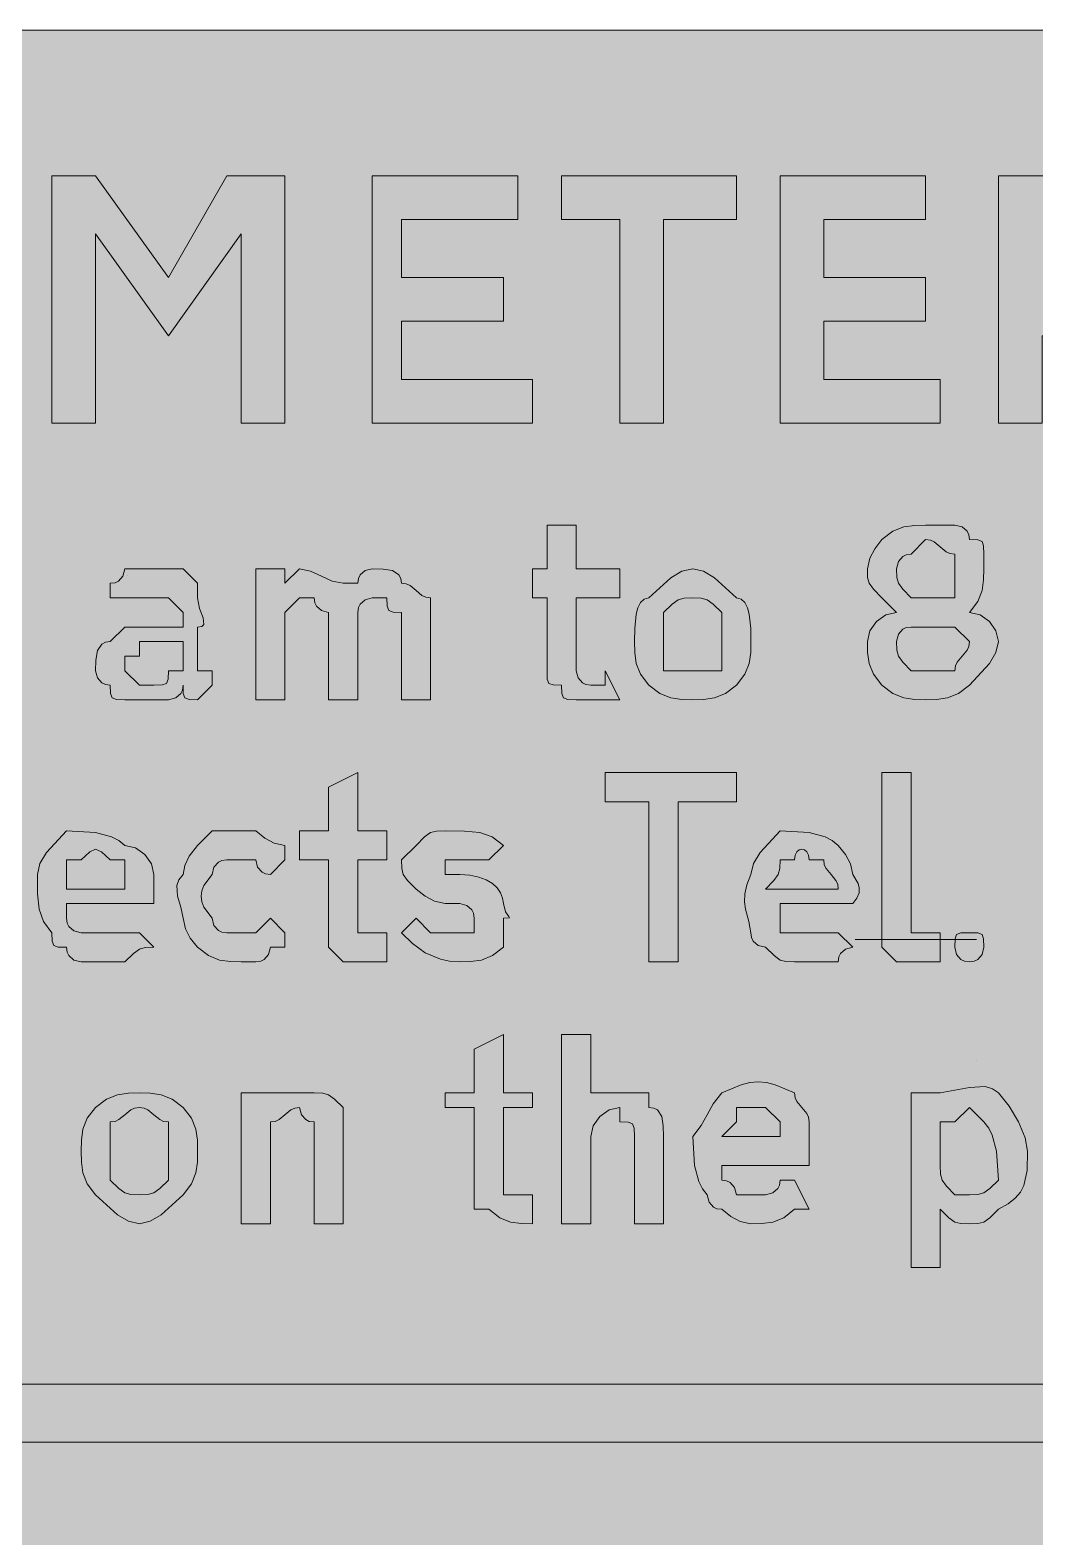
# Model space of a CAD drawing. Header units: metres. Extents: x 10 to 558, y 11 to 259.
# Drawn here: x 284 to 366.8, y 134.8 to 259 of the extents above; entities that cross this region are included whole.
import ezdxf

# ---------------------------------------------------------------- set-up
doc = ezdxf.new("R2010")
doc.units = ezdxf.units.M
for name, color, linetype, true_color in [('FILL_FIREBRICK_C36B00', 7, 'Continuous', 0xc36b00), ('FILL_WHITE_FFFFFF', 7, 'Continuous', 0xffffff), ('STROKE_WHITE_FFFFFF', 7, 'Continuous', 0xffffff)]:
    doc.layers.add(name, color=color, linetype=linetype, true_color=true_color)

msp = doc.modelspace()

# ---------------------------------------------------------------- hatches: boundary and pattern name
at = {"layer": 'FILL_FIREBRICK_C36B00', "true_color": 0xc36b00}
h = msp.add_hatch(color=7, dxfattribs=at)
h.dxf.hatch_style = 1
h.paths.add_polyline_path([(551.8, 258.91), (552.54, 258.75), (553.8, 258.21), (554.83, 257.44), (555.75, 256.56), (556.54, 256.06), (557.14, 255.47), (557.56, 254.83), (557.85, 254.16), (558.11, 252.85), (558.15, 251.76), (558.15, 17.76), (558.15, 15.36), (557.44, 14.48), (556.95, 13.71), (556.46, 13.17), (556.15, 13.01), (555.75, 12.96), (555.3, 12.17), (554.83, 11.57), (554.34, 11.15), (553.8, 10.86), (552.54, 10.6), (550.95, 10.56), (16.95, 10.56), (13.35, 10.56), (13.3, 10.96), (13.14, 11.27), (12.6, 11.76), (11.83, 12.25), (10.95, 12.96), (10.26, 13.88), (9.9, 14.91), (9.77, 16.17), (9.75, 17.76), (9.75, 251.76), (9.75, 254.16), (9.8, 254.56), (9.94, 254.87), (10.35, 255.36), (10.76, 255.85), (10.9, 256.16), (10.95, 256.56), (11.83, 256.75), (12.6, 257.16), (13.35, 257.76), (14.25, 257.95), (15.15, 258.36), (16.05, 258.77), (16.95, 258.96), (550.95, 258.96), (551.8, 258.91)])
at = {"layer": 'FILL_WHITE_FFFFFF', "true_color": 0xffffff}
h = msp.add_hatch(color=7, dxfattribs=at)
h.dxf.hatch_style = 1
h.paths.add_polyline_path([(285.75, 246.96), (289.35, 246.96), (295.35, 238.56), (300.15, 246.96), (304.95, 246.96), (304.95, 226.56), (301.35, 226.56), (301.35, 242.16), (295.35, 233.76), (289.35, 242.16), (289.35, 226.56), (285.75, 226.56), (285.75, 246.96)])
h = msp.add_hatch(color=7, dxfattribs=at)
h.dxf.hatch_style = 1
h.paths.add_polyline_path([(312.15, 246.96), (324.15, 246.96), (324.15, 243.36), (314.55, 243.36), (314.55, 238.56), (322.95, 238.56), (322.95, 234.96), (314.55, 234.96), (314.55, 230.16), (325.35, 230.16), (325.35, 226.56), (312.15, 226.56), (312.15, 246.96)])
h = msp.add_hatch(color=7, dxfattribs=at)
h.dxf.hatch_style = 1
h.paths.add_polyline_path([(342.15, 243.36), (336.15, 243.36), (336.15, 226.56), (332.55, 226.56), (332.55, 243.36), (327.75, 243.36), (327.75, 246.96), (342.15, 246.96), (342.15, 243.36)])
h = msp.add_hatch(color=7, dxfattribs=at)
h.dxf.hatch_style = 1
h.paths.add_polyline_path([(345.75, 246.96), (357.75, 246.96), (357.75, 243.36), (349.35, 243.36), (349.35, 238.56), (357.75, 238.56), (357.75, 234.96), (349.35, 234.96), (349.35, 230.16), (358.95, 230.16), (358.95, 226.56), (345.75, 226.56), (345.75, 246.96)])
h = msp.add_hatch(color=7, dxfattribs=at)
h.dxf.hatch_style = 1
h.paths.add_polyline_path([(373.35, 246.96), (374.25, 246.85), (375.11, 246.53), (375.92, 246.01), (376.65, 245.31), (377.26, 244.44), (377.74, 243.42), (378.04, 242.25), (378.15, 240.96), (378.09, 240.01), (377.92, 239.01), (377.64, 238.01), (377.25, 237.06), (376.74, 236.23), (376.12, 235.56), (375.39, 235.12), (374.55, 234.96), (378.15, 226.56), (374.55, 226.56), (370.95, 233.76), (367.35, 233.76), (367.35, 226.56), (363.75, 226.56), (363.75, 246.96), (373.35, 246.96)])
h.paths.add_polyline_path([(372.9, 237.51), (373.67, 237.87), (374.55, 238.56), (374.55, 239.76), (374.55, 242.16), (373.67, 242.85), (372.9, 243.21), (372.15, 243.36), (367.35, 243.36), (367.35, 237.36), (372.15, 237.36), (372.9, 237.51)], flags=16)
h = msp.add_hatch(color=7, dxfattribs=at)
h.dxf.hatch_style = 1
h.paths.add_polyline_path([(329.1, 205.56), (329.46, 205.15), (329.75, 205.01), (330.15, 204.96), (331.35, 204.96), (331.35, 206.16), (332.55, 203.76), (328.95, 203.76), (328.26, 203.78), (327.9, 203.91), (327.77, 204.27), (327.75, 204.96), (327.06, 204.98), (326.7, 205.11), (326.57, 205.47), (326.55, 206.16), (326.55, 212.16), (325.35, 212.16), (325.35, 214.56), (326.55, 214.56), (326.55, 218.16), (328.95, 218.16), (328.95, 214.56), (332.55, 214.56), (332.55, 212.16), (328.95, 212.16), (328.95, 206.16), (329.1, 205.56)])
h = msp.add_hatch(color=7, dxfattribs=at)
h.dxf.hatch_style = 1
h.paths.add_polyline_path([(363.54, 209.44), (363.75, 208.56), (363.54, 207.66), (363, 206.76), (361.35, 204.96), (360.45, 204.27), (359.55, 203.91), (358.65, 203.78), (357.75, 203.76), (356.85, 203.78), (355.95, 203.91), (355.05, 204.27), (354.15, 204.96), (353.46, 205.86), (353.1, 206.76), (352.97, 207.66), (352.95, 208.56), (353.16, 209.44), (353.7, 210.21), (354.47, 210.75), (355.35, 210.96), (354.15, 212.16), (353.46, 212.87), (353.1, 213.36), (352.97, 213.85), (352.95, 214.56), (353.14, 215.44), (353.55, 216.21), (354.15, 216.96), (355.05, 217.65), (355.95, 218.01), (356.85, 218.14), (357.75, 218.16), (360.15, 218.16), (360.75, 218.01), (361.16, 217.65), (361.3, 217.36), (361.35, 216.96), (362.04, 216.94), (362.4, 216.81), (362.53, 216.45), (362.55, 215.76), (362.55, 214.56), (362.53, 213.66), (362.4, 212.76), (362.04, 211.86), (361.35, 210.96), (362.23, 210.75), (363, 210.21), (363.54, 209.44)])
h.paths.add_polyline_path([(355.86, 209.57), (355.5, 209.16), (355.35, 208.56), (355.37, 207.85), (355.5, 207.36), (355.86, 206.87), (356.55, 206.16), (357.75, 206.16), (360.15, 206.16), (360.2, 206.56), (360.34, 206.87), (360.75, 207.36), (361.16, 207.85), (361.3, 208.16), (361.35, 208.56), (360.15, 209.76), (357.75, 209.76), (356.55, 209.76), (356.15, 209.71), (355.86, 209.57)], flags=16)
h.paths.add_polyline_path([(360.15, 214.56), (360.15, 215.76), (359.75, 215.81), (359.44, 215.95), (358.95, 216.36), (358.46, 216.77), (358.15, 216.91), (357.75, 216.96), (356.55, 215.76), (356.15, 215.71), (355.86, 215.57), (355.5, 215.16), (355.35, 214.56), (355.37, 213.85), (355.5, 213.36), (355.86, 212.87), (356.55, 212.16), (357.75, 212.16), (360.15, 212.16), (360.15, 214.56)], flags=16)
h = msp.add_hatch(color=7, dxfattribs=at)
h.dxf.hatch_style = 1
h.paths.add_polyline_path([(291.24, 213.55), (291.6, 213.96), (291.75, 214.56), (294.15, 214.56), (296.55, 214.56), (297.75, 213.36), (297.75, 212.16), (297.92, 211.28), (298.2, 210.51), (298.26, 209.97), (298.09, 209.81), (297.75, 209.76), (297.75, 206.16), (298.95, 206.16), (298.95, 204.96), (297.75, 203.76), (297.06, 203.78), (296.7, 203.91), (296.57, 204.27), (296.55, 204.96), (296.5, 204.56), (296.36, 204.27), (295.95, 203.91), (295.35, 203.76), (292.95, 203.76), (291.75, 203.76), (291.06, 203.78), (290.7, 203.91), (290.57, 204.27), (290.55, 204.96), (290.15, 205.01), (289.86, 205.15), (289.5, 205.56), (289.35, 206.16), (289.37, 207.04), (289.5, 207.81), (289.86, 208.35), (290.15, 208.51), (290.55, 208.56), (291.75, 209.76), (292.95, 209.76), (294.15, 209.76), (296.55, 209.76), (296.55, 210.96), (295.35, 212.16), (292.95, 212.16), (291.75, 212.16), (290.55, 212.16), (290.55, 213.36), (290.95, 213.41), (291.24, 213.55)])
h.paths.add_polyline_path([(294.84, 204.98), (295.2, 205.11), (295.33, 205.47), (295.35, 206.16), (296.55, 206.16), (296.55, 208.56), (295.35, 208.56), (292.95, 208.56), (292.95, 207.36), (291.75, 207.36), (291.75, 206.16), (292.95, 204.96), (294.15, 204.96), (294.84, 204.98)], flags=16)
h = msp.add_hatch(color=7, dxfattribs=at)
h.dxf.hatch_style = 1
h.paths.add_polyline_path([(304.95, 213.36), (306.15, 214.56), (307.05, 214.37), (307.95, 213.96), (308.85, 213.55), (309.75, 213.36), (310.95, 213.36), (311, 213.76), (311.14, 214.05), (311.55, 214.41), (312.15, 214.56), (313.03, 214.54), (313.8, 214.41), (314.34, 214.05), (314.5, 213.76), (314.55, 213.36), (314.95, 213.31), (315.26, 213.17), (315.75, 212.76), (316.24, 212.35), (316.55, 212.21), (316.95, 212.16), (316.95, 210.96), (316.95, 203.76), (314.55, 203.76), (314.55, 210.96), (313.86, 210.98), (313.5, 211.11), (313.37, 211.47), (313.35, 212.16), (312.15, 212.16), (311.55, 212.01), (311.14, 211.65), (311, 211.36), (310.95, 210.96), (310.95, 209.76), (310.95, 203.76), (308.55, 203.76), (308.55, 210.96), (307.95, 211.11), (307.54, 211.47), (307.4, 211.76), (307.35, 212.16), (306.15, 212.16), (304.95, 210.96), (304.95, 209.76), (304.95, 203.76), (302.55, 203.76), (302.55, 214.56), (304.95, 214.56), (304.95, 213.36)])
h = msp.add_hatch(color=7, dxfattribs=at)
h.dxf.hatch_style = 1
h.paths.add_polyline_path([(333.9, 210.81), (334.04, 211.34), (334.26, 211.77), (334.55, 212.05), (334.95, 212.16), (336.75, 213.81), (337.65, 214.35), (338.55, 214.56), (339.45, 214.35), (340.35, 213.81), (342.15, 212.16), (342.55, 212.05), (342.84, 211.77), (343.06, 211.34), (343.2, 210.81), (343.33, 209.63), (343.35, 208.56), (343.33, 207.66), (343.2, 206.76), (342.84, 205.86), (342.15, 204.96), (341.25, 204.27), (340.35, 203.91), (339.45, 203.78), (338.55, 203.76), (337.65, 203.78), (336.75, 203.91), (335.85, 204.27), (334.95, 204.96), (334.26, 205.86), (333.9, 206.76), (333.77, 207.66), (333.75, 208.56), (333.77, 209.63), (333.9, 210.81)])
h.paths.add_polyline_path([(337.35, 212.01), (336.86, 211.65), (336.15, 210.96), (336.15, 208.56), (336.15, 206.16), (338.55, 206.16), (340.95, 206.16), (340.95, 208.56), (340.95, 210.96), (340.24, 211.65), (339.75, 212.01), (339.26, 212.14), (338.55, 212.16), (337.84, 212.14), (337.35, 212.01)], flags=16)
h = msp.add_hatch(color=7, dxfattribs=at)
h.dxf.hatch_style = 1
h.paths.add_polyline_path([(312.15, 184.56), (313.35, 184.56), (313.35, 182.16), (309.75, 182.16), (308.55, 183.36), (308.55, 184.56), (308.55, 190.56), (306.15, 190.56), (306.15, 192.96), (308.55, 192.96), (308.55, 196.56), (310.95, 197.76), (310.95, 192.96), (313.35, 192.96), (313.35, 190.56), (310.95, 190.56), (310.95, 184.56), (312.15, 184.56)])
h = msp.add_hatch(color=7, dxfattribs=at)
h.dxf.hatch_style = 1
h.paths.add_polyline_path([(342.15, 195.36), (337.35, 195.36), (337.35, 182.16), (334.95, 182.16), (334.95, 195.36), (331.35, 195.36), (331.35, 197.76), (342.15, 197.76), (342.15, 195.36)])
h = msp.add_hatch(color=7, dxfattribs=at)
h.dxf.hatch_style = 1
h.paths.add_polyline_path([(358.95, 184.56), (358.95, 182.16), (355.35, 182.16), (354.15, 183.36), (354.15, 184.56), (354.15, 197.76), (356.55, 197.76), (356.55, 184.56), (358.95, 184.56)])
h = msp.add_hatch(color=7, dxfattribs=at)
h.dxf.hatch_style = 1
h.paths.add_polyline_path([(287.14, 182.67), (287, 182.96), (286.95, 183.36), (286.26, 183.38), (285.9, 183.51), (285.77, 183.87), (285.75, 184.56), (285.06, 185.48), (284.7, 186.51), (284.57, 187.77), (284.55, 189.36), (284.76, 190.26), (285.3, 191.16), (286.95, 192.96), (289.35, 192.81), (290.66, 192.45), (291.25, 192.16), (291.75, 191.76), (292.63, 191.55), (293.4, 191.01), (293.94, 190.24), (294.15, 189.36), (294.15, 186.96), (286.95, 186.96), (286.95, 185.76), (287, 185.36), (287.14, 185.07), (287.55, 184.71), (288.15, 184.56), (290.55, 184.56), (291.75, 184.56), (292.95, 184.56), (294.15, 183.36), (293.44, 183.34), (292.95, 183.21), (292.46, 182.85), (291.75, 182.16), (288.15, 182.16), (287.55, 182.31), (287.14, 182.67)])
h.paths.add_polyline_path([(291.75, 190.56), (290.55, 190.56), (289.84, 191.23), (289.35, 191.46), (288.86, 191.23), (288.15, 190.56), (286.95, 190.56), (286.95, 188.16), (291.75, 188.16), (291.75, 190.56)], flags=16)
h = msp.add_hatch(color=7, dxfattribs=at)
h.dxf.hatch_style = 1
h.paths.add_polyline_path([(301.35, 184.56), (302.55, 184.56), (303.75, 185.76), (304.95, 184.56), (304.95, 183.36), (303.75, 183.36), (303.6, 182.76), (303.24, 182.35), (302.95, 182.21), (302.55, 182.16), (301.35, 182.16), (300.45, 182.18), (299.55, 182.31), (298.65, 182.67), (297.75, 183.36), (297.15, 184.11), (296.74, 184.88), (296.55, 185.76), (296.38, 186.66), (296.1, 187.56), (296.04, 188.46), (296.21, 188.91), (296.55, 189.36), (296.7, 190.11), (297.06, 190.88), (297.75, 191.76), (298.95, 192.96), (302.55, 192.96), (303.3, 192.36), (304.07, 191.95), (304.95, 191.76), (304.95, 190.56), (303.75, 189.36), (303.35, 189.41), (303.06, 189.55), (302.7, 189.96), (302.55, 190.56), (300.15, 190.56), (299.75, 190.51), (299.46, 190.37), (299.1, 189.96), (298.95, 189.36), (298.27, 188.46), (298.11, 188.01), (298.05, 187.56), (298.11, 187.11), (298.27, 186.66), (298.95, 185.76), (299.1, 185.16), (299.46, 184.75), (299.75, 184.61), (300.15, 184.56), (301.35, 184.56)])
h = msp.add_hatch(color=7, dxfattribs=at)
h.dxf.hatch_style = 1
h.paths.add_polyline_path([(319.35, 189.36), (320.19, 189.31), (320.92, 189.15), (321.54, 188.92), (322.05, 188.61), (322.44, 188.25), (322.72, 187.84), (322.89, 187.41), (322.95, 186.96), (323.12, 186.27), (323.4, 185.91), (323.46, 185.78), (322.95, 185.76), (322.95, 183.36), (322.05, 182.67), (321.15, 182.31), (320.25, 182.18), (319.35, 182.16), (318.5, 182.21), (317.76, 182.37), (316.5, 182.91), (315.47, 183.68), (314.55, 184.56), (315.75, 185.76), (316.95, 184.56), (319.35, 184.56), (320.55, 184.56), (320.55, 185.76), (320.5, 186.16), (320.36, 186.45), (319.95, 186.81), (319.35, 186.96), (318.15, 186.96), (317.27, 187.15), (316.5, 187.56), (315.75, 188.16), (315.06, 188.87), (314.7, 189.36), (314.57, 189.85), (314.55, 190.56), (315.75, 191.76), (316.46, 192.45), (316.95, 192.81), (317.44, 192.94), (318.15, 192.96), (319.74, 192.94), (321, 192.81), (322.03, 192.45), (322.95, 191.76), (321.75, 190.56), (319.35, 190.56), (318.15, 190.56), (318.15, 189.36), (319.35, 189.36)])
h = msp.add_hatch(color=7, dxfattribs=at)
h.dxf.hatch_style = 1
h.paths.add_polyline_path([(345.75, 182.31), (345.26, 182.67), (344.55, 183.36), (343.95, 183.51), (343.54, 183.87), (343.4, 184.16), (343.35, 184.56), (343.18, 185.48), (342.9, 186.51), (342.82, 187.1), (342.84, 187.77), (343.01, 188.51), (343.35, 189.36), (343.56, 190.26), (344.1, 191.16), (345.75, 192.96), (348.15, 192.81), (349.46, 192.45), (350.05, 192.16), (350.55, 191.76), (351.15, 191.01), (351.56, 190.24), (351.75, 189.36), (352.2, 188.61), (352.28, 188.25), (352.26, 187.84), (352.09, 187.41), (351.75, 186.96), (345.75, 186.96), (345.75, 185.76), (345.75, 184.56), (348.15, 184.56), (350.55, 184.56), (351.75, 183.36), (351.15, 183.21), (350.74, 182.85), (350.6, 182.56), (350.55, 182.16), (346.95, 182.16), (346.24, 182.18), (345.75, 182.31)])
h.paths.add_polyline_path([(350.5, 188.56), (350.36, 188.87), (349.95, 189.36), (349.54, 189.85), (349.4, 190.16), (349.35, 190.56), (348.15, 190.56), (348.1, 190.95), (347.96, 191.23), (347.77, 191.4), (347.55, 191.46), (347.33, 191.4), (347.14, 191.23), (347, 190.95), (346.95, 190.56), (345.75, 190.56), (345.73, 189.85), (345.6, 189.36), (345.24, 188.87), (344.55, 188.16), (350.55, 188.16), (350.5, 188.56)], flags=16)
h = msp.add_hatch(color=7, dxfattribs=at)
h.dxf.hatch_style = 1
h.paths.add_polyline_path([(362.4, 182.76), (362.04, 182.35), (361.75, 182.21), (361.35, 182.16), (360.95, 182.21), (360.66, 182.35), (360.3, 182.76), (360.15, 183.36), (360.17, 184.05), (360.3, 184.41), (360.66, 184.54), (361.35, 184.56), (362.04, 184.54), (362.4, 184.41), (362.53, 184.05), (362.55, 183.36), (362.4, 182.76)])
h = msp.add_hatch(color=7, dxfattribs=at)
h.dxf.hatch_style = 1
h.paths.add_polyline_path([(324.15, 162.96), (325.35, 162.96), (325.35, 160.56), (324.45, 160.58), (323.55, 160.71), (322.65, 161.07), (321.75, 161.76), (320.55, 161.76), (320.55, 162.96), (320.55, 170.16), (318.15, 170.16), (318.15, 171.36), (320.55, 171.36), (320.55, 174.96), (322.95, 176.16), (322.95, 171.36), (325.35, 171.36), (325.35, 170.16), (322.95, 170.16), (322.95, 162.96), (324.15, 162.96)])
h = msp.add_hatch(color=7, dxfattribs=at)
h.dxf.hatch_style = 1
h.paths.add_polyline_path([(330.15, 176.16), (330.15, 171.36), (331.35, 171.36), (332.55, 171.36), (334.95, 171.36), (334.95, 170.16), (335.35, 170.11), (335.64, 169.95), (336, 169.41), (336.13, 168.64), (336.15, 167.76), (336.15, 160.56), (333.75, 160.56), (333.75, 167.76), (333.73, 168.45), (333.6, 168.81), (333.24, 168.94), (332.55, 168.96), (332.55, 170.16), (331.67, 169.95), (330.9, 169.41), (330.36, 168.64), (330.15, 167.76), (330.15, 160.56), (327.75, 160.56), (327.75, 176.16), (330.15, 176.16)])
h = msp.add_hatch(color=7, dxfattribs=at)
h.dxf.hatch_style = 1
h.paths.add_polyline_path([(341.7, 161.16), (340.95, 161.76), (340.55, 161.81), (340.26, 161.95), (339.9, 162.36), (339.75, 162.96), (339.35, 163.46), (339.06, 164.05), (338.7, 165.36), (338.55, 167.76), (339.26, 168.66), (339.75, 169.56), (340.24, 170.46), (340.95, 171.36), (342.56, 172.03), (343.27, 172.2), (343.95, 172.26), (344.63, 172.2), (345.34, 172.03), (346.95, 171.36), (347, 170.96), (347.14, 170.65), (347.55, 170.16), (347.96, 169.67), (348.1, 169.36), (348.15, 168.96), (348.15, 165.36), (340.95, 165.36), (340.95, 164.16), (341.35, 164.11), (341.64, 163.97), (342, 163.56), (342.15, 162.96), (344.55, 162.96), (345.15, 163.11), (345.56, 163.47), (345.7, 163.76), (345.75, 164.16), (346.95, 164.16), (348.15, 161.76), (346.95, 161.76), (346.05, 161.07), (345.15, 160.71), (344.25, 160.58), (343.35, 160.56), (342.47, 160.75), (341.7, 161.16)])
h.paths.add_polyline_path([(345.75, 168.96), (344.55, 170.16), (342.15, 170.16), (342.15, 168.96), (340.95, 167.76), (345.75, 167.76), (345.75, 168.96)], flags=16)
h = msp.add_hatch(color=7, dxfattribs=at)
h.dxf.hatch_style = 1
h.paths.add_polyline_path([(362.66, 171.87), (363.25, 171.7), (363.75, 171.36), (364.63, 170.27), (365.4, 168.96), (365.94, 167.65), (366.15, 166.56), (366.11, 164.97), (365.85, 163.71), (365.56, 163.17), (365.14, 162.68), (364.54, 162.21), (363.75, 161.76), (363.04, 161.07), (362.55, 160.71), (362.06, 160.58), (361.35, 160.56), (360.64, 160.58), (360.15, 160.71), (359.66, 161.07), (358.95, 161.76), (358.95, 160.56), (358.95, 156.96), (356.55, 156.96), (356.55, 171.36), (358.95, 171.36), (361.35, 171.81), (362.66, 171.87)])
h.paths.add_polyline_path([(358.95, 165.36), (358.97, 164.65), (359.1, 164.16), (359.46, 163.67), (360.15, 162.96), (361.35, 162.96), (362.06, 162.98), (362.55, 163.11), (363.04, 163.47), (363.75, 164.16), (363.6, 166.56), (363.24, 167.87), (362.95, 168.46), (362.55, 168.96), (361.35, 170.16), (360.15, 168.96), (358.95, 168.96), (358.95, 167.76), (358.95, 165.36)], flags=16)
h = msp.add_hatch(color=7, dxfattribs=at)
h.dxf.hatch_style = 1
h.paths.add_polyline_path([(288.3, 168.36), (288.66, 169.26), (289.35, 170.16), (290.25, 170.85), (291.15, 171.21), (292.05, 171.34), (292.95, 171.36), (293.85, 171.34), (294.75, 171.21), (295.65, 170.85), (296.55, 170.16), (297.24, 169.26), (297.6, 168.36), (297.73, 167.46), (297.75, 166.56), (297.73, 165.66), (297.6, 164.76), (297.24, 163.86), (296.55, 162.96), (294.75, 161.31), (293.85, 160.77), (292.95, 160.56), (292.05, 160.77), (291.15, 161.31), (289.35, 162.96), (288.66, 163.86), (288.3, 164.76), (288.17, 165.66), (288.15, 166.56), (288.17, 167.46), (288.3, 168.36)])
h.paths.add_polyline_path([(292.24, 169.97), (291.75, 169.56), (291.26, 169.15), (290.95, 169.01), (290.55, 168.96), (290.55, 166.56), (290.55, 164.16), (291.26, 163.47), (291.75, 163.11), (292.24, 162.98), (292.95, 162.96), (293.66, 162.98), (294.15, 163.11), (294.64, 163.47), (295.35, 164.16), (295.35, 166.56), (295.35, 168.96), (294.95, 169.01), (294.64, 169.15), (294.15, 169.56), (293.66, 169.97), (293.35, 170.11), (292.95, 170.16), (292.55, 170.11), (292.24, 169.97)], flags=16)
h = msp.add_hatch(color=7, dxfattribs=at)
h.dxf.hatch_style = 1
h.paths.add_polyline_path([(305.75, 170.11), (305.44, 169.97), (304.95, 169.56), (304.46, 169.15), (304.15, 169.01), (303.75, 168.96), (303.75, 167.76), (303.75, 160.56), (301.35, 160.56), (301.35, 171.36), (303.75, 171.36), (304.95, 171.36), (307.35, 171.36), (308.06, 171.34), (308.55, 171.21), (309.04, 170.85), (309.75, 170.16), (309.75, 167.76), (309.75, 160.56), (307.35, 160.56), (307.35, 167.76), (307.35, 168.96), (306.95, 169.01), (306.66, 169.15), (306.3, 169.56), (306.15, 170.16), (305.75, 170.11)])
h = msp.add_hatch(color=7, dxfattribs=at)
h.dxf.hatch_style = 1
h.paths.add_polyline_path([(505.35, 147.36), (505.35, 142.56), (72.15, 142.56), (76.95, 137.76), (69.75, 137.76), (62.55, 144.96), (69.75, 152.16), (76.95, 152.16), (72.15, 147.36), (505.35, 147.36)])

# ---------------------------------------------------------------- linework, layer by layer
at = {"layer": 'FILL_FIREBRICK_C36B00', "lineweight": 0, "true_color": 0xc36b00}
msp.add_lwpolyline([(16.95, 258.96), (550.95, 258.96)], dxfattribs=at)
at = {"layer": 'FILL_WHITE_FFFFFF', "lineweight": 0, "true_color": 0xffffff}
for points in [[(285.75, 246.96), (289.35, 246.96), (295.35, 238.56), (300.15, 246.96), (304.95, 246.96), (304.95, 226.56), (301.35, 226.56), (301.35, 242.16), (295.35, 233.76), (289.35, 242.16), (289.35, 226.56), (285.75, 226.56)], [(312.15, 246.96), (324.15, 246.96), (324.15, 243.36), (314.55, 243.36), (314.55, 238.56), (322.95, 238.56), (322.95, 234.96), (314.55, 234.96), (314.55, 230.16), (325.35, 230.16), (325.35, 226.56), (312.15, 226.56)], [(342.15, 243.36), (336.15, 243.36), (336.15, 226.56), (332.55, 226.56), (332.55, 243.36), (327.75, 243.36), (327.75, 246.96), (342.15, 246.96)], [(345.75, 246.96), (357.75, 246.96), (357.75, 243.36), (349.35, 243.36), (349.35, 238.56), (357.75, 238.56), (357.75, 234.96), (349.35, 234.96), (349.35, 230.16), (358.95, 230.16), (358.95, 226.56), (345.75, 226.56)], [(373.35, 246.96), (374.25, 246.85), (375.11, 246.53), (375.92, 246.01), (376.65, 245.31), (377.26, 244.44), (377.74, 243.42), (378.04, 242.25), (378.15, 240.96), (378.09, 240.01), (377.92, 239.01), (377.64, 238.01), (377.25, 237.06), (376.74, 236.23), (376.12, 235.56), (375.39, 235.12), (374.55, 234.96), (378.15, 226.56), (374.55, 226.56), (370.95, 233.76), (367.35, 233.76), (367.35, 226.56), (363.75, 226.56), (363.75, 246.96)], [(329.1, 205.56), (329.46, 205.15), (329.75, 205.01), (330.15, 204.96), (331.35, 204.96), (331.35, 206.16), (332.55, 203.76), (328.95, 203.76), (328.26, 203.78), (327.9, 203.91), (327.77, 204.27), (327.75, 204.96), (327.06, 204.98), (326.7, 205.11), (326.57, 205.47), (326.55, 206.16), (326.55, 212.16), (325.35, 212.16), (325.35, 214.56), (326.55, 214.56), (326.55, 218.16), (328.95, 218.16), (328.95, 214.56), (332.55, 214.56), (332.55, 212.16), (328.95, 212.16), (328.95, 206.16)], [(363.54, 209.44), (363.75, 208.56), (363.54, 207.66), (363, 206.76), (361.35, 204.96), (360.45, 204.27), (359.55, 203.91), (358.65, 203.78), (357.75, 203.76), (356.85, 203.78), (355.95, 203.91), (355.05, 204.27), (354.15, 204.96), (353.46, 205.86), (353.1, 206.76), (352.97, 207.66), (352.95, 208.56), (353.16, 209.44), (353.7, 210.21), (354.47, 210.75), (355.35, 210.96), (354.15, 212.16), (353.46, 212.87), (353.1, 213.36), (352.97, 213.85), (352.95, 214.56), (353.14, 215.44), (353.55, 216.21), (354.15, 216.96), (355.05, 217.65), (355.95, 218.01), (356.85, 218.14), (357.75, 218.16), (360.15, 218.16), (360.75, 218.01), (361.16, 217.65), (361.3, 217.36), (361.35, 216.96), (362.04, 216.94), (362.4, 216.81), (362.53, 216.45), (362.55, 215.76), (362.55, 214.56), (362.53, 213.66), (362.4, 212.76), (362.04, 211.86), (361.35, 210.96), (362.23, 210.75), (363, 210.21)], [(360.15, 214.56), (360.15, 215.76), (359.75, 215.81), (359.44, 215.95), (358.95, 216.36), (358.46, 216.77), (358.15, 216.91), (357.75, 216.96), (356.55, 215.76), (356.15, 215.71), (355.86, 215.57), (355.5, 215.16), (355.35, 214.56), (355.37, 213.85), (355.5, 213.36), (355.86, 212.87), (356.55, 212.16), (357.75, 212.16), (360.15, 212.16)], [(291.24, 213.55), (291.6, 213.96), (291.75, 214.56), (294.15, 214.56), (296.55, 214.56), (297.75, 213.36), (297.75, 212.16), (297.92, 211.28), (298.2, 210.51), (298.26, 209.97), (298.09, 209.81), (297.75, 209.76), (297.75, 206.16), (298.95, 206.16), (298.95, 204.96), (297.75, 203.76), (297.06, 203.78), (296.7, 203.91), (296.57, 204.27), (296.55, 204.96), (296.5, 204.56), (296.36, 204.27), (295.95, 203.91), (295.35, 203.76), (292.95, 203.76), (291.75, 203.76), (291.06, 203.78), (290.7, 203.91), (290.57, 204.27), (290.55, 204.96), (290.15, 205.01), (289.86, 205.15), (289.5, 205.56), (289.35, 206.16), (289.37, 207.04), (289.5, 207.81), (289.86, 208.35), (290.15, 208.51), (290.55, 208.56), (291.75, 209.76), (292.95, 209.76), (294.15, 209.76), (296.55, 209.76), (296.55, 210.96), (295.35, 212.16), (292.95, 212.16), (291.75, 212.16), (290.55, 212.16), (290.55, 213.36), (290.95, 213.41)], [(304.95, 213.36), (306.15, 214.56), (307.05, 214.37), (307.95, 213.96), (308.85, 213.55), (309.75, 213.36), (310.95, 213.36), (311, 213.76), (311.14, 214.05), (311.55, 214.41), (312.15, 214.56), (313.03, 214.54), (313.8, 214.41), (314.34, 214.05), (314.5, 213.76), (314.55, 213.36), (314.95, 213.31), (315.26, 213.17), (315.75, 212.76), (316.24, 212.35), (316.55, 212.21), (316.95, 212.16), (316.95, 210.96), (316.95, 203.76), (314.55, 203.76), (314.55, 210.96), (313.86, 210.98), (313.5, 211.11), (313.37, 211.47), (313.35, 212.16), (312.15, 212.16), (311.55, 212.01), (311.14, 211.65), (311, 211.36), (310.95, 210.96), (310.95, 209.76), (310.95, 203.76), (308.55, 203.76), (308.55, 210.96), (307.95, 211.11), (307.54, 211.47), (307.4, 211.76), (307.35, 212.16), (306.15, 212.16), (304.95, 210.96), (304.95, 209.76), (304.95, 203.76), (302.55, 203.76), (302.55, 214.56), (304.95, 214.56)], [(333.9, 210.81), (334.04, 211.34), (334.26, 211.77), (334.55, 212.05), (334.95, 212.16), (336.75, 213.81), (337.65, 214.35), (338.55, 214.56), (339.45, 214.35), (340.35, 213.81), (342.15, 212.16), (342.55, 212.05), (342.84, 211.77), (343.06, 211.34), (343.2, 210.81), (343.33, 209.63), (343.35, 208.56), (343.33, 207.66), (343.2, 206.76), (342.84, 205.86), (342.15, 204.96), (341.25, 204.27), (340.35, 203.91), (339.45, 203.78), (338.55, 203.76), (337.65, 203.78), (336.75, 203.91), (335.85, 204.27), (334.95, 204.96), (334.26, 205.86), (333.9, 206.76), (333.77, 207.66), (333.75, 208.56), (333.77, 209.63)], [(337.35, 212.01), (336.86, 211.65), (336.15, 210.96), (336.15, 208.56), (336.15, 206.16), (338.55, 206.16), (340.95, 206.16), (340.95, 208.56), (340.95, 210.96), (340.24, 211.65), (339.75, 212.01), (339.26, 212.14), (338.55, 212.16), (337.84, 212.14)], [(355.86, 209.57), (355.5, 209.16), (355.35, 208.56), (355.37, 207.85), (355.5, 207.36), (355.86, 206.87), (356.55, 206.16), (357.75, 206.16), (360.15, 206.16), (360.2, 206.56), (360.34, 206.87), (360.75, 207.36), (361.16, 207.85), (361.3, 208.16), (361.35, 208.56), (360.15, 209.76), (357.75, 209.76), (356.55, 209.76), (356.15, 209.71)], [(294.84, 204.98), (295.2, 205.11), (295.33, 205.47), (295.35, 206.16), (296.55, 206.16), (296.55, 208.56), (295.35, 208.56), (292.95, 208.56), (292.95, 207.36), (291.75, 207.36), (291.75, 206.16), (292.95, 204.96), (294.15, 204.96)], [(312.15, 184.56), (313.35, 184.56), (313.35, 182.16), (309.75, 182.16), (308.55, 183.36), (308.55, 184.56), (308.55, 190.56), (306.15, 190.56), (306.15, 192.96), (308.55, 192.96), (308.55, 196.56), (310.95, 197.76), (310.95, 192.96), (313.35, 192.96), (313.35, 190.56), (310.95, 190.56), (310.95, 184.56)], [(342.15, 195.36), (337.35, 195.36), (337.35, 182.16), (334.95, 182.16), (334.95, 195.36), (331.35, 195.36), (331.35, 197.76), (342.15, 197.76)], [(358.95, 184.56), (358.95, 182.16), (355.35, 182.16), (354.15, 183.36), (354.15, 184.56), (354.15, 197.76), (356.55, 197.76), (356.55, 184.56)], [(287.14, 182.67), (287, 182.96), (286.95, 183.36), (286.26, 183.38), (285.9, 183.51), (285.77, 183.87), (285.75, 184.56), (285.06, 185.48), (284.7, 186.51), (284.57, 187.77), (284.55, 189.36), (284.76, 190.26), (285.3, 191.16), (286.95, 192.96), (289.35, 192.81), (290.66, 192.45), (291.25, 192.16), (291.75, 191.76), (292.63, 191.55), (293.4, 191.01), (293.94, 190.24), (294.15, 189.36), (294.15, 186.96), (286.95, 186.96), (286.95, 185.76), (287, 185.36), (287.14, 185.07), (287.55, 184.71), (288.15, 184.56), (290.55, 184.56), (291.75, 184.56), (292.95, 184.56), (294.15, 183.36), (293.44, 183.34), (292.95, 183.21), (292.46, 182.85), (291.75, 182.16), (288.15, 182.16), (287.55, 182.31)], [(301.35, 184.56), (302.55, 184.56), (303.75, 185.76), (304.95, 184.56), (304.95, 183.36), (303.75, 183.36), (303.6, 182.76), (303.24, 182.35), (302.95, 182.21), (302.55, 182.16), (301.35, 182.16), (300.45, 182.18), (299.55, 182.31), (298.65, 182.67), (297.75, 183.36), (297.15, 184.11), (296.74, 184.88), (296.55, 185.76), (296.38, 186.66), (296.1, 187.56), (296.04, 188.46), (296.21, 188.91), (296.55, 189.36), (296.7, 190.11), (297.06, 190.88), (297.75, 191.76), (298.95, 192.96), (302.55, 192.96), (303.3, 192.36), (304.07, 191.95), (304.95, 191.76), (304.95, 190.56), (303.75, 189.36), (303.35, 189.41), (303.06, 189.55), (302.7, 189.96), (302.55, 190.56), (300.15, 190.56), (299.75, 190.51), (299.46, 190.37), (299.1, 189.96), (298.95, 189.36), (298.27, 188.46), (298.11, 188.01), (298.05, 187.56), (298.11, 187.11), (298.27, 186.66), (298.95, 185.76), (299.1, 185.16), (299.46, 184.75), (299.75, 184.61), (300.15, 184.56)], [(319.35, 189.36), (320.19, 189.31), (320.92, 189.15), (321.54, 188.92), (322.05, 188.61), (322.44, 188.25), (322.72, 187.84), (322.89, 187.41), (322.95, 186.96), (323.12, 186.27), (323.4, 185.91), (323.46, 185.78), (322.95, 185.76), (322.95, 183.36), (322.05, 182.67), (321.15, 182.31), (320.25, 182.18), (319.35, 182.16), (318.5, 182.21), (317.76, 182.37), (316.5, 182.91), (315.47, 183.68), (314.55, 184.56), (315.75, 185.76), (316.95, 184.56), (319.35, 184.56), (320.55, 184.56), (320.55, 185.76), (320.5, 186.16), (320.36, 186.45), (319.95, 186.81), (319.35, 186.96), (318.15, 186.96), (317.27, 187.15), (316.5, 187.56), (315.75, 188.16), (315.06, 188.87), (314.7, 189.36), (314.57, 189.85), (314.55, 190.56), (315.75, 191.76), (316.46, 192.45), (316.95, 192.81), (317.44, 192.94), (318.15, 192.96), (319.74, 192.94), (321, 192.81), (322.03, 192.45), (322.95, 191.76), (321.75, 190.56), (319.35, 190.56), (318.15, 190.56), (318.15, 189.36)], [(345.75, 182.31), (345.26, 182.67), (344.55, 183.36), (343.95, 183.51), (343.54, 183.87), (343.4, 184.16), (343.35, 184.56), (343.18, 185.48), (342.9, 186.51), (342.82, 187.1), (342.84, 187.77), (343.01, 188.51), (343.35, 189.36), (343.56, 190.26), (344.1, 191.16), (345.75, 192.96), (348.15, 192.81), (349.46, 192.45), (350.05, 192.16), (350.55, 191.76), (351.15, 191.01), (351.56, 190.24), (351.75, 189.36), (352.2, 188.61), (352.28, 188.25), (352.26, 187.84), (352.09, 187.41), (351.75, 186.96), (345.75, 186.96), (345.75, 185.76), (345.75, 184.56), (348.15, 184.56), (350.55, 184.56), (351.75, 183.36), (351.15, 183.21), (350.74, 182.85), (350.6, 182.56), (350.55, 182.16), (346.95, 182.16), (346.24, 182.18)], [(291.75, 190.56), (290.55, 190.56), (289.84, 191.23), (289.35, 191.46), (288.86, 191.23), (288.15, 190.56), (286.95, 190.56), (286.95, 188.16), (291.75, 188.16)], [(350.5, 188.56), (350.36, 188.87), (349.95, 189.36), (349.54, 189.85), (349.4, 190.16), (349.35, 190.56), (348.15, 190.56), (348.1, 190.95), (347.96, 191.23), (347.77, 191.4), (347.55, 191.46), (347.33, 191.4), (347.14, 191.23), (347, 190.95), (346.95, 190.56), (345.75, 190.56), (345.73, 189.85), (345.6, 189.36), (345.24, 188.87), (344.55, 188.16), (350.55, 188.16)], [(362.4, 182.76), (362.04, 182.35), (361.75, 182.21), (361.35, 182.16), (360.95, 182.21), (360.66, 182.35), (360.3, 182.76), (360.15, 183.36), (360.17, 184.05), (360.3, 184.41), (360.66, 184.54), (361.35, 184.56), (362.04, 184.54), (362.4, 184.41), (362.53, 184.05), (362.55, 183.36)], [(324.15, 162.96), (325.35, 162.96), (325.35, 160.56), (324.45, 160.58), (323.55, 160.71), (322.65, 161.07), (321.75, 161.76), (320.55, 161.76), (320.55, 162.96), (320.55, 170.16), (318.15, 170.16), (318.15, 171.36), (320.55, 171.36), (320.55, 174.96), (322.95, 176.16), (322.95, 171.36), (325.35, 171.36), (325.35, 170.16), (322.95, 170.16), (322.95, 162.96)], [(330.15, 176.16), (330.15, 171.36), (331.35, 171.36), (332.55, 171.36), (334.95, 171.36), (334.95, 170.16), (335.35, 170.11), (335.64, 169.95), (336, 169.41), (336.13, 168.64), (336.15, 167.76), (336.15, 160.56), (333.75, 160.56), (333.75, 167.76), (333.73, 168.45), (333.6, 168.81), (333.24, 168.94), (332.55, 168.96), (332.55, 170.16), (331.67, 169.95), (330.9, 169.41), (330.36, 168.64), (330.15, 167.76), (330.15, 160.56), (327.75, 160.56), (327.75, 176.16)], [(341.7, 161.16), (340.95, 161.76), (340.55, 161.81), (340.26, 161.95), (339.9, 162.36), (339.75, 162.96), (339.35, 163.46), (339.06, 164.05), (338.7, 165.36), (338.55, 167.76), (339.26, 168.66), (339.75, 169.56), (340.24, 170.46), (340.95, 171.36), (342.56, 172.03), (343.27, 172.2), (343.95, 172.26), (344.63, 172.2), (345.34, 172.03), (346.95, 171.36), (347, 170.96), (347.14, 170.65), (347.55, 170.16), (347.96, 169.67), (348.1, 169.36), (348.15, 168.96), (348.15, 165.36), (340.95, 165.36), (340.95, 164.16), (341.35, 164.11), (341.64, 163.97), (342, 163.56), (342.15, 162.96), (344.55, 162.96), (345.15, 163.11), (345.56, 163.47), (345.7, 163.76), (345.75, 164.16), (346.95, 164.16), (348.15, 161.76), (346.95, 161.76), (346.05, 161.07), (345.15, 160.71), (344.25, 160.58), (343.35, 160.56), (342.47, 160.75)], [(362.66, 171.87), (363.25, 171.7), (363.75, 171.36), (364.63, 170.27), (365.4, 168.96), (365.94, 167.65), (366.15, 166.56), (366.11, 164.97), (365.85, 163.71), (365.56, 163.17), (365.14, 162.68), (364.54, 162.21), (363.75, 161.76), (363.04, 161.07), (362.55, 160.71), (362.06, 160.58), (361.35, 160.56), (360.64, 160.58), (360.15, 160.71), (359.66, 161.07), (358.95, 161.76), (358.95, 160.56), (358.95, 156.96), (356.55, 156.96), (356.55, 171.36), (358.95, 171.36), (361.35, 171.81)], [(288.3, 168.36), (288.66, 169.26), (289.35, 170.16), (290.25, 170.85), (291.15, 171.21), (292.05, 171.34), (292.95, 171.36), (293.85, 171.34), (294.75, 171.21), (295.65, 170.85), (296.55, 170.16), (297.24, 169.26), (297.6, 168.36), (297.73, 167.46), (297.75, 166.56), (297.73, 165.66), (297.6, 164.76), (297.24, 163.86), (296.55, 162.96), (294.75, 161.31), (293.85, 160.77), (292.95, 160.56), (292.05, 160.77), (291.15, 161.31), (289.35, 162.96), (288.66, 163.86), (288.3, 164.76), (288.17, 165.66), (288.15, 166.56), (288.17, 167.46)], [(292.24, 169.97), (291.75, 169.56), (291.26, 169.15), (290.95, 169.01), (290.55, 168.96), (290.55, 166.56), (290.55, 164.16), (291.26, 163.47), (291.75, 163.11), (292.24, 162.98), (292.95, 162.96), (293.66, 162.98), (294.15, 163.11), (294.64, 163.47), (295.35, 164.16), (295.35, 166.56), (295.35, 168.96), (294.95, 169.01), (294.64, 169.15), (294.15, 169.56), (293.66, 169.97), (293.35, 170.11), (292.95, 170.16), (292.55, 170.11)], [(305.75, 170.11), (305.44, 169.97), (304.95, 169.56), (304.46, 169.15), (304.15, 169.01), (303.75, 168.96), (303.75, 167.76), (303.75, 160.56), (301.35, 160.56), (301.35, 171.36), (303.75, 171.36), (304.95, 171.36), (307.35, 171.36), (308.06, 171.34), (308.55, 171.21), (309.04, 170.85), (309.75, 170.16), (309.75, 167.76), (309.75, 160.56), (307.35, 160.56), (307.35, 167.76), (307.35, 168.96), (306.95, 169.01), (306.66, 169.15), (306.3, 169.56), (306.15, 170.16)], [(345.75, 168.96), (344.55, 170.16), (342.15, 170.16), (342.15, 168.96), (340.95, 167.76), (345.75, 167.76)], [(358.95, 165.36), (358.97, 164.65), (359.1, 164.16), (359.46, 163.67), (360.15, 162.96), (361.35, 162.96), (362.06, 162.98), (362.55, 163.11), (363.04, 163.47), (363.75, 164.16), (363.6, 166.56), (363.24, 167.87), (362.95, 168.46), (362.55, 168.96), (361.35, 170.16), (360.15, 168.96), (358.95, 168.96), (358.95, 167.76)], [(505.35, 147.36), (505.35, 142.56), (72.15, 142.56), (76.95, 137.76), (69.75, 137.76), (62.55, 144.96), (69.75, 152.16), (76.95, 152.16), (72.15, 147.36)]]:
    msp.add_lwpolyline(points, close=True, dxfattribs=at)
at = {"layer": 'STROKE_WHITE_FFFFFF', "lineweight": 0, "true_color": 0xffffff}
for points in [[(363.75, 226.56), (363.75, 246.96)], [(291.95, 214), (291.95, 214)], [(291.95, 214), (291.95, 214)], [(291.95, 214), (291.95, 214)], [(351.95, 184), (361.95, 184)], [(361.95, 174), (361.95, 174)], [(361.95, 174), (361.95, 174)]]:
    msp.add_lwpolyline(points, dxfattribs=at)

doc.saveas('drawing.dxf')
